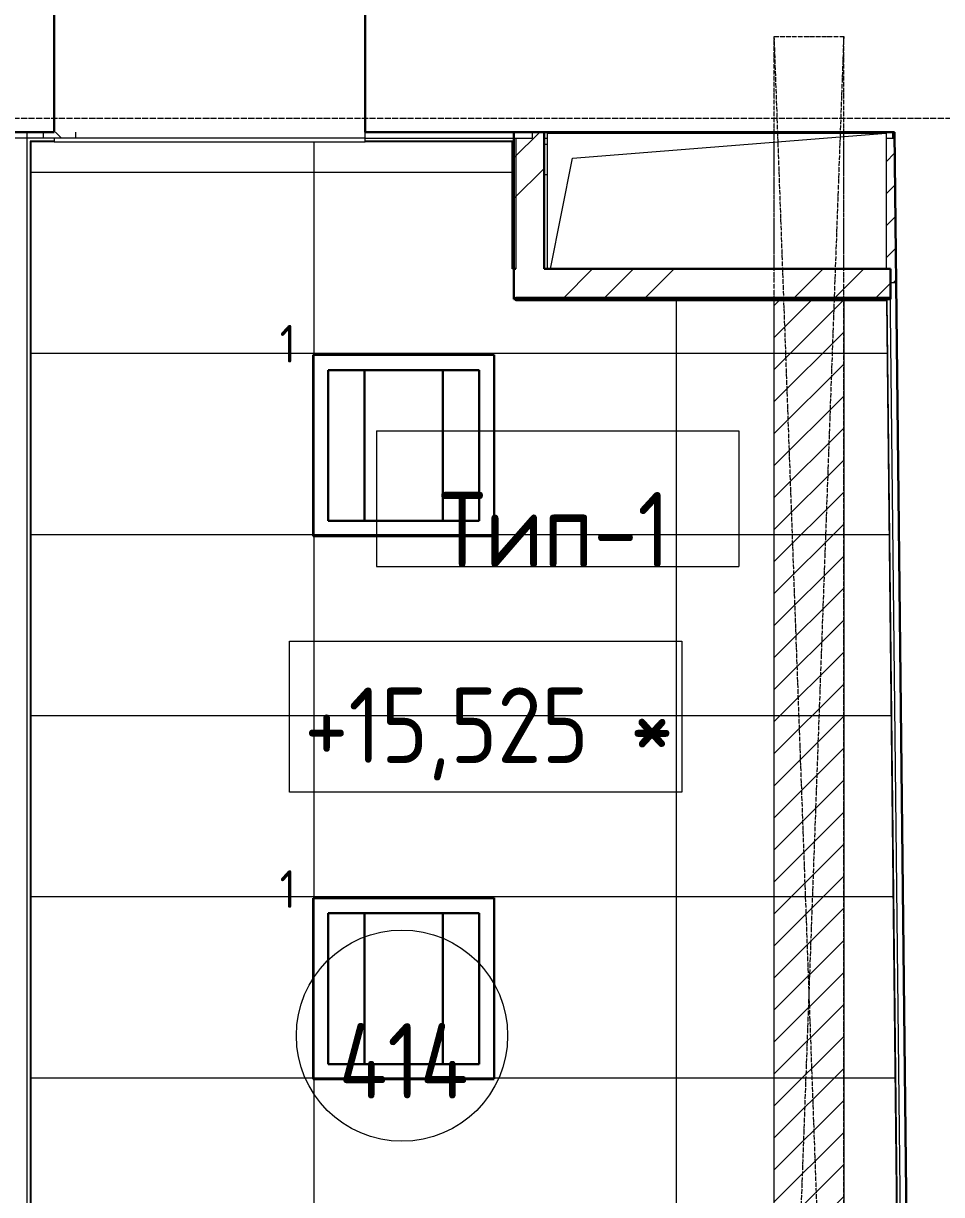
# Model space of a CAD drawing. Header units: millimetres. Extents: x -10051 to 73829, y -4843 to 44223.
# Drawn here: x 38598 to 41639, y 4728 to 8609 of the extents above; entities that cross this region are included whole.
import ezdxf

# ---------------------------------------------------------------- set-up
doc = ezdxf.new("R2010")
doc.units = ezdxf.units.MM
for name, pattern in [('ADSK_Линия сетки', [25, 20, -2.5, 0, -2.5]), ('ADSK_Штрих_ш3 п1_5', [4.5, 3, -1.5]), ('ADSK_Штрихпунктирная 2 точки_ш15 п1_5 п1_5 п1_5', [19.5, 15, -1.5, 0, -1.5, 0, -1.5])]:
    doc.linetypes.add(name, pattern=pattern)
for name, color, linetype, lineweight in [('Аннотация', 7, 'Continuous', 20), ('Каркас', 7, 'Continuous', 18), ('Марки', 7, 'Continuous', 20), ('Марки помещений', 7, 'Continuous', 20), ('Обобщенные модели', 7, 'Continuous', 18), ('Оси', 7, 'Continuous', 9), ('Отметки', 7, 'Continuous', 9), ('Перекрытие', 7, 'Continuous', 18), ('Перекрытие штриховка', 7, 'Continuous', 18), ('Потолки', 7, 'Continuous', 9), ('Потолки штриховка', 7, 'Continuous', 9), ('Стены внутренние', 7, 'Continuous', 18), ('Стены наружные', 7, 'Continuous', 18), ('Стены несущие', 7, 'Continuous', 30), ('Стены отделка', 7, 'Continuous', 30), ('Стены штриховка', 7, 'Continuous', 9)]:
    doc.layers.add(name, color=color, linetype=linetype, lineweight=lineweight)
doc.layers.add('Линии', color=7, linetype='Continuous', lineweight=9, true_color=0x00a600)
doc.styles.add('GOST Common_1', font='GOST_Common.ttf', dxfattribs={"width": 0.9, "height": 250})
doc.styles.add('GOST Common_2', font='GOST_Common.ttf', dxfattribs={"width": 0.9, "height": 250})
doc.styles.add('GOST Common_4', font='GOST_Common.ttf', dxfattribs={"width": 0.9, "height": 200})
doc.styles.add('GOST Common_B', font='', dxfattribs={"width": 0.9, "height": 250})
doc.styles.get('GOST Common_B').set_extended_font_data('GOST Common', bold=True)
pattern_1 = [(45, (0, 0), (-381.661, 381.661), []), (45, (134.94, 0), (0, 763.322), []), (45, (-134.94, 0), (0, 763.322), [])]
pattern_2 = [(45, (0, 0), (-53.03301, 53.03301), [])]

# ---------------------------------------------------------------- blocks, each defined once
blk = doc.blocks.new('GM_Отверстие прямоугольное _в плите_ - Отверстие-6377787-План потолков 4-го этажа')
at = {"layer": 'Обобщенные модели'}
for p, q in [((-560.8, -200), (-560.8, 250)), ((-560.8, 250), (560.8, 250)), ((-560.8, -200), (-560.8, 250)), ((-560.8, 250), (190.7, 250)), ((-477.5, 166.7), (560.8, 250)), ((420.7, 250), (560.8, 250)), ((560.8, 250), (560.8, -200)), ((560.8, 250), (560.8, -200)), ((-550.8, -200), (-477.5, 166.7))]:
    blk.add_line(p, q, dxfattribs=at)
blk = doc.blocks.new('ADSK_Марка_Помещение_ОдноЗначение - Номер-159740-План потолков 4-го этажа')
at = {"layer": 'Марки помещений'}
blk.add_circle((0, 0), 3.5, dxfattribs=at)
blk = doc.blocks.new('Высотные отметки - Рамка-12095-План потолков 4-го этажа')
at = {"layer": 'Аннотация'}
for p, q in [((-6.5, 0), (-6.5, 5)), ((-6.5, 5), (6.5, 5)), ((6.5, 5), (6.5, 0)), ((6.5, 0), (-6.5, 0))]:
    blk.add_line(p, q, dxfattribs=at)
blk = doc.blocks.new('ADSK_Марка_Потолок - ADSK_Марка и Смещение от уровня-155896-План потолков 4-го этажа')
at = {"layer": 'Марки'}
for p, q in [((-6, 4.5), (-6, 0)), ((-6, 4.5), (6, 4.5)), ((6, 4.5), (6, 0)), ((-6, 0), (6, 0))]:
    blk.add_line(p, q, dxfattribs=at)

msp = doc.modelspace()

# ---------------------------------------------------------------- hatches: boundary and pattern name
at = {"layer": 'Перекрытие штриховка', "lineweight": 9}
h = msp.add_hatch(dxfattribs=at)
h.set_pattern_fill('FP_38', color=256, style=0, pattern_type=2)
h.set_pattern_definition([(45, (0, 0), (-141.4214, 141.4214), []), (135, (0, 0), (-141.4214, -141.4214), [])])
h.paths.add_polyline_path([(41993.676, 1858.974), (41993.706, 1858.974), (41993.611, 1867.634)])
h.paths.add_polyline_path([(38770, 8228.238), (38770, 8248.238), (38662.393, 8248.238), (38662.629, 8228.238), (38734.051, 8228.238)])
h.paths.add_polyline_path([(41476.756, 8758.238), (41476.783, 8758.238), (41476.756, 8769.429)])
at = {"layer": 'Потолки штриховка', "lineweight": 18, "true_color": 0x787878}
h = msp.add_hatch(dxfattribs=at)
h.set_pattern_fill('FP_47', color=8, style=0, pattern_type=2)
h.set_pattern_definition(pattern_2)
h.paths.add_polyline_path([(41470, 7750.532), (41488.53, 7750.738), (41483.028, 8228.238), (41455, 8228.238), (41455, 7795.201), (41470, 7795.201), (41470, 7750.738)])
at = {"layer": 'Потолки штриховка', "lineweight": 18}
h = msp.add_hatch(dxfattribs=at)
h.set_pattern_fill('FP_19', color=256, style=0, pattern_type=2)
h.set_pattern_definition([(180, (41959.86, 3314.96), (7e-14, 600), []), (90, (41959.9, 3315), (1200, -7e-14), [])])
h.paths.add_polyline_path([(38620.765, 2411.035), (41515.802, 2410.232), (41457.211, 7689.201), (40219.359, 7689.231), (40216.5, 8216.238), (38622, 8216.238)])
h.paths.add_polyline_path([(38859.368, 2410.993), (38620.765, 2411.035), (38784.688, 2410.562)], flags=16)
h.paths.add_polyline_path([(41505.162, 2410.232), (41513.009, 2410.232), (41515.802, 2410.232), (41491.935, 2410.232)], flags=17)
at = {"layer": 'Потолки штриховка', "lineweight": 18, "true_color": 0x787878}
h = msp.add_hatch(dxfattribs=at)
h.set_pattern_fill('FP_47', color=8, style=0, pattern_type=2)
h.set_pattern_definition(pattern_2)
h.paths.add_polyline_path([(41119.756, 2410.232), (41314.835, 2410.232), (41314.835, 7689.201), (41084.835, 7689.201), (41084.835, 2410.232)])
at = {"layer": 'Стены внутренние', "lineweight": 9}
h = msp.add_hatch(dxfattribs=at)
h.set_pattern_fill('FP_1', color=256, style=0, pattern_type=2)
h.set_pattern_definition(pattern_1)
h.paths.add_polyline_path([(40282.5, 7795.201), (40322.5, 7795.201), (40322.5, 8248.238), (40222.5, 8248.238), (40222.5, 7795.201)])
h = msp.add_hatch(dxfattribs=at)
h.set_pattern_fill('FP_1', color=256, style=0, pattern_type=2)
h.set_pattern_definition(pattern_1)
h.paths.add_polyline_path([(41119.756, 7695.201), (41469.144, 7695.275), (41468.531, 7750.516), (41470, 7750.738), (41470, 7795.201), (40222.5, 7795.201), (40222.5, 7695.201), (41084.835, 7695.201)])

# ---------------------------------------------------------------- linework, layer by layer
at = {"layer": 'Каркас', "color": 8, "linetype": 'ADSK_Штрих_ш3 п1_5', "lineweight": 9, "true_color": 0x808080}
for p, q in [((41084.835, 7795.201), (41084.835, 8248.238)), ((41314.835, 7795.201), (41314.835, 8248.238))]:
    msp.add_line(p, q, dxfattribs=at)
at = {"layer": 'Линии', "color": 7, "linetype": 'ADSK_Штрихпунктирная 2 точки_ш15 п1_5 п1_5 п1_5'}
for p, q in [((41084.835, 8565.209), (41314.835, 8565.209)), ((41084.835, 2253.428), (41084.835, 8565.209)), ((41314.835, 8565.209), (41084.835, 2253.428)), ((41314.835, 2253.428), (41084.835, 8565.209)), ((41314.835, 2253.428), (41314.835, 8565.209))]:
    msp.add_line(p, q, dxfattribs=at)
at = {"layer": 'Линии', "color": 5, "lineweight": 30, "true_color": 0x0000ff}
for p, q in [((39557.182, 7510.169), (40157.182, 7510.169)), ((39557.182, 6910.169), (39557.182, 7510.169)), ((40157.182, 7510.169), (40157.182, 6910.169)), ((40107.182, 7460.169), (39607.182, 7460.169)), ((39607.182, 7460.169), (39607.182, 6960.169)), ((39727.182, 7460.169), (39727.182, 6960.169)), ((39987.182, 7460.169), (39987.182, 6960.169)), ((40107.182, 6960.169), (40107.182, 7460.169)), ((39607.182, 6960.169), (40107.182, 6960.169)), ((40157.182, 6910.169), (39557.182, 6910.169))]:
    msp.add_line(p, q, dxfattribs=at)
at = {"layer": 'Линии', "color": 1, "lineweight": 30, "true_color": 0xff0000}
for p, q in [((39557.182, 5710.169), (40157.182, 5710.169)), ((39557.182, 5110.169), (39557.182, 5710.169)), ((40157.385, 5711.525), (40157.385, 5111.525)), ((40107.182, 5660.169), (39607.182, 5660.169)), ((39607.182, 5660.169), (39607.182, 5160.169)), ((39727.182, 5660.169), (39727.182, 5160.169)), ((39987.182, 5660.169), (39987.182, 5160.169)), ((40107.182, 5160.169), (40107.182, 5660.169)), ((39607.182, 5160.169), (40107.182, 5160.169)), ((40157.182, 5110.169), (39557.182, 5110.169))]:
    msp.add_line(p, q, dxfattribs=at)
at = {"layer": 'Оси', "linetype": 'ADSK_Линия сетки'}
msp.add_line((-9251.096, 8295), (56004.853, 8295), dxfattribs=at)
at = {"layer": 'Перекрытие'}
for p, q in [((38662.393, 8248.238), (38662.629, 8228.238)), ((40322.5, 8228.238), (40333.36, 8228.238))]:
    msp.add_line(p, q, dxfattribs=at)
at = {"layer": 'Потолки'}
for p, q in [((41455, 8228.238), (41483.25, 8228.238)), ((41084.835, 2410.232), (41084.835, 7689.201)), ((41314.835, 7689.433), (41314.835, 2410.232))]:
    msp.add_line(p, q, dxfattribs=at)
at = {"layer": 'Стены внутренние'}
for p, q in [((38770, 8248.238), (38770, 8228.238)), ((41476.783, 8248.238), (41476.783, 8228.238)), ((40333.36, 8207.523), (40322.5, 8207.523)), ((40322.5, 8107.523), (40333.36, 8107.523))]:
    msp.add_line(p, q, dxfattribs=at)
at = {"layer": 'Стены наружные'}
for p, q in [((39729.5, 8228.238), (38699.5, 8228.238)), ((38699.5, 8216.238), (39729.5, 8216.238))]:
    msp.add_line(p, q, dxfattribs=at)
at = {"layer": 'Стены несущие'}
for p, q in [((38699.5, 8758.238), (38699.5, 8248.238)), ((39729.5, 8248.238), (39729.5, 8758.238)), ((36550, 8248.238), (38699.5, 8248.238)), ((39729.5, 8248.238), (41483.028, 8248.238)), ((40222.5, 7695.201), (40222.5, 8248.238)), ((40322.5, 8248.238), (40322.5, 7795.201)), ((41547.717, 2398.232), (41483.028, 8248.238)), ((40228.5, 7795.201), (40222.5, 7795.201)), ((40322.5, 7795.201), (41470, 7795.201)), ((41470, 7795.201), (41470, 7695.201)), ((41470, 7695.201), (40222.5, 7695.201))]:
    msp.add_line(p, q, dxfattribs=at)
at = {"layer": 'Стены отделка', "lineweight": 9}
for p, q in [((38699.5, 8228.238), (36550, 8228.238)), ((38610, 2393.428), (38610, 8248.238)), ((38699.5, 8228.238), (38699.5, 8216.238)), ((39729.5, 8216.238), (39729.5, 8248.238)), ((39729.5, 8228.238), (40282.5, 8228.238)), ((40228.5, 8228.238), (40228.5, 7795.201)), ((40282.5, 8248.238), (40282.5, 8228.238)), ((38622, 8216.238), (38622, 2410.232)), ((38699.5, 8216.238), (38622, 8216.238)), ((40216.5, 8216.238), (39729.5, 8216.238)), ((40216.5, 7795.201), (40216.5, 8216.238)), ((40222.5, 7795.201), (40216.5, 7795.201)), ((41468.531, 7750.516), (41488.53, 7750.738)), ((41527.992, 2393.206), (41468.531, 7750.516)), ((41488.53, 7750.738), (41547.991, 2393.428)), ((40228.5, 7701.201), (41469.078, 7701.201)), ((40228.5, 7689.201), (40228.5, 7701.201)), ((41457.211, 7689.201), (40228.5, 7689.201)), ((41515.802, 2410.232), (41457.211, 7689.201))]:
    msp.add_line(p, q, dxfattribs=at)
at = {"layer": 'Стены штриховка'}
for p, q in [((38620, 8218.238), (38620, 2408.232)), ((38699.5, 8218.238), (38620, 8218.238)), ((40218.5, 8218.238), (39729.5, 8218.238)), ((40218.5, 7795.201), (40218.5, 8218.238)), ((41459.189, 7691.201), (40228.5, 7691.201)), ((41517.825, 2408.232), (41459.189, 7691.201))]:
    msp.add_line(p, q, dxfattribs=at)

# ---------------------------------------------------------------- block references
at = {"layer": 'Марки', "xscale": 99.99999999999993, "yscale": 99.99999999999993, "zscale": 99.99999999999993}
msp.add_blockref('ADSK_Марка_Потолок - ADSK_Марка и Смещение от уровня-155896-План потолков 4-го этажа', (40367.576, 6808.95), dxfattribs=at)
at = {"layer": 'Марки помещений', "xscale": 99.99999999999993, "yscale": 99.99999999999993, "zscale": 99.99999999999993}
msp.add_blockref('ADSK_Марка_Помещение_ОдноЗначение - Номер-159740-План потолков 4-го этажа', (39851.572, 5254.821), dxfattribs=at)
at = {"layer": 'Обобщенные модели'}
msp.add_blockref('GM_Отверстие прямоугольное _в плите_ - Отверстие-6377787-План потолков 4-го этажа', (40894.18, 7995.201), dxfattribs=at)
at = {"layer": 'Отметки', "lineweight": 20, "xscale": 99.99999999999993, "yscale": 99.99999999999993, "zscale": 99.99999999999993}
msp.add_blockref('Высотные отметки - Рамка-12095-План потолков 4-го этажа', (40129.004, 6062.024), dxfattribs=at)

# ---------------------------------------------------------------- texts
at = {"layer": 'Аннотация', "lineweight": 9, "char_height": 125, "width": 175.5, "attachment_point": 5, "line_spacing_factor": 1.022766, "style": 'GOST Common_4'}
for insert in [(39473.447, 7547.268), (39473.447, 5740.461)]:
    msp.add_mtext('\\pt180,360,540,720,900,1080,1260,1440,1620,1800,1980,2160,2340,2520,2700,2880,3060,3240,3420,3600,3780,3960,4140,4320,4500,4680,4860,5040,5220,5400,5580,5760;1 ', dxfattribs=dict(at, insert=insert))
at = {"layer": 'Марки', "lineweight": 9, "insert": (40356.945, 6931.106), "char_height": 250, "width": 857.7, "attachment_point": 5, "line_spacing_factor": 1.022766, "style": 'GOST Common_B'}
msp.add_mtext('\\pt1143,2286,3429,4572,5715,6858,8001,9144,10287,11430,12573,13716,14859,16002,17145,18288,19431,20574,21717,22860,24003,25146,26289,27432,28575,29718,30861,32004,33147,34290,35433,36576;Тип-1', dxfattribs=at)
at = {"layer": 'Марки помещений', "lineweight": 9, "insert": (39856.965, 5171.239), "char_height": 250, "width": 476.1, "attachment_point": 5, "line_spacing_factor": 1.022766, "style": 'GOST Common_1'}
msp.add_mtext('\\pt450,900,1350,1800,2250,2700,3150,3600,4050,4500,4950,5400,5850,6300,6750,7200,7650,8100,8550,9000,9450,9900,10350,10800,11250,11700,12150,12600,13050,13500,13950,14400;414', dxfattribs=at)
at = {"layer": 'Отметки', "lineweight": 20, "insert": (39528.103, 6408.479), "char_height": 250, "width": 1442.16184, "attachment_point": 1, "line_spacing_factor": 1.022761, "style": 'GOST Common_2'}
msp.add_mtext('+15,525 *', dxfattribs=at)

doc.saveas('drawing.dxf')
